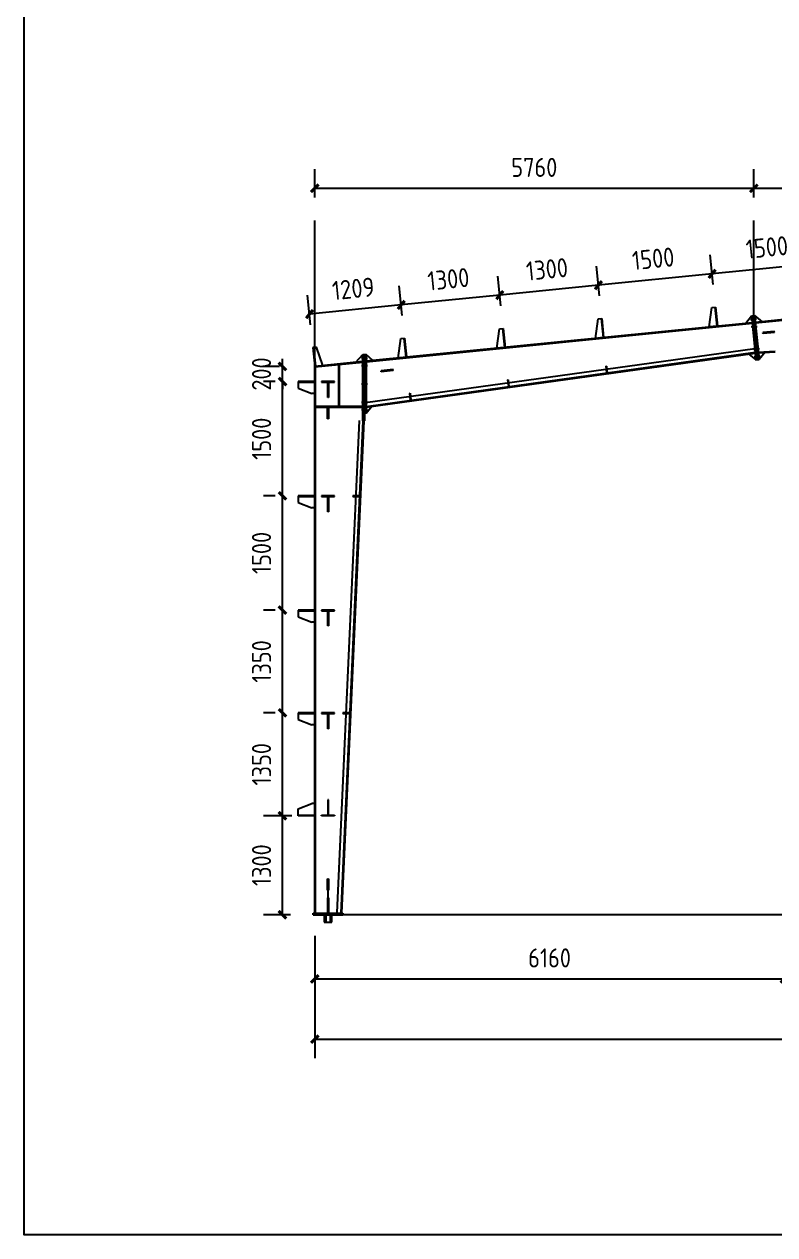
# Model space of a CAD drawing. Extents: x 810015 to 1451442, y -271755 to 145013.
# Drawn here: x 1255632 to 1265479, y -17928 to -2031 of the extents above; entities that cross this region are included whole.
import ezdxf

# ---------------------------------------------------------------- set-up
doc = ezdxf.new("R2010")
doc.units = 0
doc.header["$LTSCALE"] = 1000
doc.header["$MEASUREMENT"] = 0
doc.linetypes.add('DOTE', pattern=[2.42, 2, -0.2, 0.02, -0.2])
doc.layers.add('DOTE', color=1, linetype='Continuous')
doc.styles.get("Standard").update_dxf_attribs({"font": 'gbenor.shx', "bigfont": 'gbcbig.shx'})
doc.dimstyles.get("Standard").update_dxf_attribs({"dimscale": 100, "dimtxt": 2.5, "dimasz": 1, "dimexe": 2.5, "dimexo": 3, "dimgap": 1.5, "dimtad": 1, "dimdec": 0, "dimzin": 0, "dimdsep": 46, "dimtxsty": 'Standard', "dimblk": 'ARCHTICK', "dimcen": 0.09, "dimadec": 0, "dimazin": 0, "dimtfac": 1, "dimtdec": 0, "dimtix": 1, "dimtmove": 2, "dimatfit": 3, "dimfxl": 1, "dimtolj": 1, "dimtzin": 0, "dimarcsym": 0})

# ---------------------------------------------------------------- blocks, each defined once
blk = doc.blocks.new('_ArchTick')
at = {"color": 0, "linetype": 'ByBlock', "const_width": 0.4}
blk.add_lwpolyline([(-0.5, -0.5), (0.5, 0.5)], dxfattribs=at)
blk = doc.blocks.new('*D431')
at = {"color": 0, "lineweight": -2}
for p, q in [((1259444, -4308), (1259444, -3936)), ((1265204, -4308), (1265204, -3936)), ((1259444, -4186), (1265204, -4186))]:
    blk.add_line(p, q, dxfattribs=at)
at = {"layer": 'Defpoints', "color": 0}
for p in [(1265204, -4186), (1259444, -4608), (1265204, -4608)]:
    blk.add_point(p, dxfattribs=at)
at = {"color": 0, "lineweight": -2, "xscale": 100, "yscale": 100, "zscale": 100, "rotation": 180}
blk.add_blockref('_ArchTick', (1259444, -4186), dxfattribs=at)
at = {"color": 0, "lineweight": -2, "xscale": 100, "yscale": 100, "zscale": 100}
blk.add_blockref('_ArchTick', (1265204, -4186), dxfattribs=at)
at = {"color": 0, "insert": (1262324, -3911), "char_height": 250, "attachment_point": 5}
blk.add_mtext('\\A1;5760', dxfattribs=at)
blk = doc.blocks.new('*D4')
at = {"color": 0, "lineweight": -2}
for p, q in [((1265204, -4308), (1265204, -3936)), ((1269204, -4308), (1269204, -3936)), ((1265204, -4186), (1269204, -4186))]:
    blk.add_line(p, q, dxfattribs=at)
at = {"layer": 'Defpoints', "color": 0}
for p in [(1269204, -4186), (1265204, -4608), (1269204, -4608)]:
    blk.add_point(p, dxfattribs=at)
at = {"color": 0, "lineweight": -2, "xscale": 100, "yscale": 100, "zscale": 100, "rotation": 180}
blk.add_blockref('_ArchTick', (1265204, -4186), dxfattribs=at)
at = {"color": 0, "lineweight": -2, "xscale": 100, "yscale": 100, "zscale": 100}
blk.add_blockref('_ArchTick', (1269204, -4186), dxfattribs=at)
at = {"color": 0, "insert": (1267204, -3911), "char_height": 250, "attachment_point": 5}
blk.add_mtext('\\A1;4000', dxfattribs=at)
blk = doc.blocks.new('*D449')
at = {"color": 0, "lineweight": -2}
for p, q in [((1259144, -12424), (1258770, -12424)), ((1259020, -13724), (1259020, -12424)), ((1259124, -13724), (1258770, -13724))]:
    blk.add_line(p, q, dxfattribs=at)
at = {"layer": 'Defpoints', "color": 0}
for p in [(1259020, -12424), (1259444, -12424), (1259424, -13724)]:
    blk.add_point(p, dxfattribs=at)
at = {"color": 0, "lineweight": -2, "xscale": 100, "yscale": 100, "zscale": 100}
for p, rotation in [((1259020, -12424), 90), ((1259020, -13724), 270)]:
    blk.add_blockref('_ArchTick', p, dxfattribs=dict(at, rotation=rotation))
at = {"color": 0, "insert": (1258745, -13074), "char_height": 250, "attachment_point": 5, "rotation": 90}
blk.add_mtext('\\A1;1300', dxfattribs=at)
blk = doc.blocks.new('*D450')
at = {"color": 0, "lineweight": -2}
for p, q in [((1258924, -11074), (1258770, -11074)), ((1259020, -12424), (1259020, -11074)), ((1259144, -12424), (1258770, -12424))]:
    blk.add_line(p, q, dxfattribs=at)
at = {"layer": 'Defpoints', "color": 0}
for p in [(1259020, -11074), (1259224, -11074), (1259444, -12424)]:
    blk.add_point(p, dxfattribs=at)
at = {"color": 0, "lineweight": -2, "xscale": 100, "yscale": 100, "zscale": 100}
for p, rotation in [((1259020, -11074), 90), ((1259020, -12424), 270)]:
    blk.add_blockref('_ArchTick', p, dxfattribs=dict(at, rotation=rotation))
at = {"color": 0, "insert": (1258745, -11749), "char_height": 250, "attachment_point": 5, "rotation": 90}
blk.add_mtext('\\A1;1350', dxfattribs=at)
blk = doc.blocks.new('*D451')
at = {"color": 0, "lineweight": -2}
for p, q in [((1258924, -9724), (1258770, -9724)), ((1259020, -11074), (1259020, -9724)), ((1258924, -11074), (1258770, -11074))]:
    blk.add_line(p, q, dxfattribs=at)
at = {"layer": 'Defpoints', "color": 0}
for p in [(1259020, -9724), (1259224, -9724), (1259224, -11074)]:
    blk.add_point(p, dxfattribs=at)
at = {"color": 0, "lineweight": -2, "xscale": 100, "yscale": 100, "zscale": 100}
for p, rotation in [((1259020, -9724), 90), ((1259020, -11074), 270)]:
    blk.add_blockref('_ArchTick', p, dxfattribs=dict(at, rotation=rotation))
at = {"color": 0, "insert": (1258745, -10399), "char_height": 250, "attachment_point": 5, "rotation": 90}
blk.add_mtext('\\A1;1350', dxfattribs=at)
blk = doc.blocks.new('*D452')
at = {"color": 0, "lineweight": -2}
for p, q in [((1258924, -8224), (1258770, -8224)), ((1259020, -9724), (1259020, -8224)), ((1258924, -9724), (1258770, -9724))]:
    blk.add_line(p, q, dxfattribs=at)
at = {"layer": 'Defpoints', "color": 0}
for p in [(1259020, -8224), (1259224, -8224), (1259224, -9724)]:
    blk.add_point(p, dxfattribs=at)
at = {"color": 0, "lineweight": -2, "xscale": 100, "yscale": 100, "zscale": 100}
for p, rotation in [((1259020, -8224), 90), ((1259020, -9724), 270)]:
    blk.add_blockref('_ArchTick', p, dxfattribs=dict(at, rotation=rotation))
at = {"color": 0, "insert": (1258745, -8974), "char_height": 250, "attachment_point": 5, "rotation": 90}
blk.add_mtext('\\A1;1500', dxfattribs=at)
blk = doc.blocks.new('*D453')
at = {"color": 0, "lineweight": -2}
for p, q in [((1258924, -6724), (1258770, -6724)), ((1259020, -8224), (1259020, -6724)), ((1258924, -8224), (1258770, -8224))]:
    blk.add_line(p, q, dxfattribs=at)
at = {"layer": 'Defpoints', "color": 0}
for p in [(1259020, -6724), (1259224, -6724), (1259224, -8224)]:
    blk.add_point(p, dxfattribs=at)
at = {"color": 0, "lineweight": -2, "xscale": 100, "yscale": 100, "zscale": 100}
for p, rotation in [((1259020, -6724), 90), ((1259020, -8224), 270)]:
    blk.add_blockref('_ArchTick', p, dxfattribs=dict(at, rotation=rotation))
at = {"color": 0, "insert": (1258745, -7474), "char_height": 250, "attachment_point": 5, "rotation": 90}
blk.add_mtext('\\A1;1500', dxfattribs=at)
blk = doc.blocks.new('*D454')
at = {"color": 0, "lineweight": -2}
for p, q in [((1259020, -6524), (1259020, -6424)), ((1258980, -6524), (1258770, -6524)), ((1259020, -6724), (1259020, -6524)), ((1258924, -6724), (1258770, -6724)), ((1259020, -6724), (1259020, -6824))]:
    blk.add_line(p, q, dxfattribs=at)
at = {"layer": 'Defpoints', "color": 0}
for p in [(1259020, -6524), (1259280, -6524), (1259224, -6724)]:
    blk.add_point(p, dxfattribs=at)
at = {"color": 0, "lineweight": -2, "xscale": 100, "yscale": 100, "zscale": 100}
for p, rotation in [((1259020, -6524), 270), ((1259020, -6724), 90)]:
    blk.add_blockref('_ArchTick', p, dxfattribs=dict(at, rotation=rotation))
at = {"color": 0, "insert": (1258745, -6624), "char_height": 250, "attachment_point": 5, "rotation": 90}
blk.add_mtext('\\A1;200', dxfattribs=at)
blk = doc.blocks.new('*D459')
at = {"color": 0, "lineweight": -2}
for p, q in [((1266164, -5300), (1266125, -4911)), ((1264671, -5449), (1264632, -5060)), ((1266150, -5160), (1264657, -5309))]:
    blk.add_line(p, q, dxfattribs=at)
at = {"layer": 'Defpoints', "color": 0}
for p in [(1264657, -5309), (1266194, -5598), (1264701, -5747)]:
    blk.add_point(p, dxfattribs=at)
at = {"color": 0, "lineweight": -2, "xscale": 100, "yscale": 100, "zscale": 100}
for p, rotation in [((1266150, -5160), 5.710593137257387), ((1264657, -5309), 185.7105931372574)]:
    blk.add_blockref('_ArchTick', p, dxfattribs=dict(at, rotation=rotation))
at = {"color": 0, "insert": (1265376, -4961), "char_height": 250, "attachment_point": 5, "rotation": 5.7106}
blk.add_mtext('\\A1;1500', dxfattribs=at)
blk = doc.blocks.new('*D460')
at = {"color": 0, "lineweight": -2}
for p, q in [((1264671, -5449), (1264632, -5060)), ((1263179, -5598), (1263140, -5210)), ((1264657, -5309), (1263165, -5458))]:
    blk.add_line(p, q, dxfattribs=at)
at = {"layer": 'Defpoints', "color": 0}
for p in [(1263165, -5458), (1264701, -5747), (1263209, -5897)]:
    blk.add_point(p, dxfattribs=at)
at = {"color": 0, "lineweight": -2, "xscale": 100, "yscale": 100, "zscale": 100}
for p, rotation in [((1264657, -5309), 5.710593137257387), ((1263165, -5458), 185.7105931372574)]:
    blk.add_blockref('_ArchTick', p, dxfattribs=dict(at, rotation=rotation))
at = {"color": 0, "insert": (1263884, -5110), "char_height": 250, "attachment_point": 5, "rotation": 5.7106}
blk.add_mtext('\\A1;1500', dxfattribs=at)
blk = doc.blocks.new('*D433')
at = {"color": 0, "lineweight": -2}
for p, q in [((1263179, -5598), (1263140, -5210)), ((1261885, -5727), (1261846, -5339)), ((1263165, -5458), (1261871, -5588))]:
    blk.add_line(p, q, dxfattribs=at)
at = {"layer": 'Defpoints', "color": 0}
for p in [(1261871, -5588), (1261915, -6026), (1263209, -5897)]:
    blk.add_point(p, dxfattribs=at)
at = {"color": 0, "lineweight": -2, "xscale": 100, "yscale": 100, "zscale": 100}
for p, rotation in [((1263165, -5458), 5.710593137257387), ((1261871, -5588), 185.7105931372574)]:
    blk.add_blockref('_ArchTick', p, dxfattribs=dict(at, rotation=rotation))
at = {"color": 0, "insert": (1262491, -5249), "char_height": 250, "attachment_point": 5, "rotation": 5.7106}
blk.add_mtext('\\A1;1300', dxfattribs=at)
blk = doc.blocks.new('*D434')
at = {"color": 0, "lineweight": -2}
for p, q in [((1261885, -5727), (1261846, -5339)), ((1260592, -5857), (1260553, -5468)), ((1261871, -5588), (1260578, -5717))]:
    blk.add_line(p, q, dxfattribs=at)
at = {"layer": 'Defpoints', "color": 0}
for p in [(1260578, -5717), (1261915, -6026), (1260622, -6155)]:
    blk.add_point(p, dxfattribs=at)
at = {"color": 0, "lineweight": -2, "xscale": 100, "yscale": 100, "zscale": 100}
for p, rotation in [((1261871, -5588), 5.710593137257387), ((1260578, -5717), 185.7105931372574)]:
    blk.add_blockref('_ArchTick', p, dxfattribs=dict(at, rotation=rotation))
at = {"color": 0, "insert": (1261197, -5379), "char_height": 250, "attachment_point": 5, "rotation": 5.7106}
blk.add_mtext('\\A1;1300', dxfattribs=at)
blk = doc.blocks.new('*D435')
at = {"color": 0, "lineweight": -2}
for p, q in [((1260592, -5857), (1260553, -5468)), ((1259389, -5977), (1259350, -5589)), ((1260578, -5717), (1259375, -5837))]:
    blk.add_line(p, q, dxfattribs=at)
at = {"layer": 'Defpoints', "color": 0}
for p in [(1259375, -5837), (1260622, -6155), (1259419, -6276)]:
    blk.add_point(p, dxfattribs=at)
at = {"color": 0, "lineweight": -2, "xscale": 100, "yscale": 100, "zscale": 100}
for p, rotation in [((1260578, -5717), 5.710593137257387), ((1259375, -5837), 185.7105931372574)]:
    blk.add_blockref('_ArchTick', p, dxfattribs=dict(at, rotation=rotation))
at = {"color": 0, "insert": (1259949, -5504), "char_height": 250, "attachment_point": 5, "rotation": 5.7106}
blk.add_mtext('\\A1;1209', dxfattribs=at)
blk = doc.blocks.new('*D442')
at = {"color": 0, "lineweight": -2}
for p, q in [((1259444, -14004), (1259444, -15609)), ((1278964, -14004), (1278964, -15609)), ((1259444, -15359), (1278964, -15359))]:
    blk.add_line(p, q, dxfattribs=at)
at = {"layer": 'Defpoints', "color": 0}
for p in [(1259444, -13704), (1278964, -13704), (1278964, -15359)]:
    blk.add_point(p, dxfattribs=at)
at = {"color": 0, "lineweight": -2, "xscale": 100, "yscale": 100, "zscale": 100, "rotation": 180}
blk.add_blockref('_ArchTick', (1259444, -15359), dxfattribs=at)
at = {"color": 0, "lineweight": -2, "xscale": 100, "yscale": 100, "zscale": 100}
blk.add_blockref('_ArchTick', (1278964, -15359), dxfattribs=at)
at = {"color": 0, "insert": (1269204, -15084), "char_height": 250, "attachment_point": 5}
blk.add_mtext('\\A1;19520', dxfattribs=at)
blk = doc.blocks.new('*D444')
at = {"color": 0, "lineweight": -2}
for p, q in [((1259444, -14004), (1259444, -14817)), ((1265604, -14004), (1265604, -14817)), ((1259444, -14567), (1265604, -14567))]:
    blk.add_line(p, q, dxfattribs=at)
at = {"layer": 'Defpoints', "color": 0}
for p in [(1259444, -13704), (1265604, -13704), (1265604, -14567)]:
    blk.add_point(p, dxfattribs=at)
at = {"color": 0, "lineweight": -2, "xscale": 100, "yscale": 100, "zscale": 100, "rotation": 180}
blk.add_blockref('_ArchTick', (1259444, -14567), dxfattribs=at)
at = {"color": 0, "lineweight": -2, "xscale": 100, "yscale": 100, "zscale": 100}
blk.add_blockref('_ArchTick', (1265604, -14567), dxfattribs=at)
at = {"color": 0, "insert": (1262524, -14292), "char_height": 250, "attachment_point": 5}
blk.add_mtext('\\A1;6160', dxfattribs=at)

msp = doc.modelspace()

# ---------------------------------------------------------------- linework, layer by layer
for p, q in [((1269203.7, -5548.1), (1265223.5, -5946.2)), ((1269204.7, -5558.1), (1265224.5, -5956.1)), ((1265183.7, -5950.1), (1260115.8, -6456.9)), ((1265184.7, -5960.1), (1260115.8, -6467)), ((1264720.7, -5942.4), (1264726, -5995.9)), ((1265203.7, -5948.1), (1265203.6, -5948.2)), ((1263228.1, -6091.7), (1263233.5, -6145.2)), ((1260108.9, -6999.4), (1265215.7, -6289.4)), ((1260115.8, -7049), (1265222.6, -6339)), ((1260115.8, -7059.1), (1265223.5, -6348.9)), ((1260641, -6350.4), (1260646.4, -6403.9)), ((1261934.6, -6221), (1261939.9, -6274.5)), ((1265262.6, -6337), (1265483.4, -6323.1)), ((1265263.3, -6344.9), (1265483.9, -6331.1)), ((1259438.4, -6470.7), (1259443.7, -6524.1)), ((1260075.8, -6471), (1260058.2, -6472.7)), ((1259443.7, -13704.1), (1259443.7, -6524.1)), ((1259453.7, -13704.1), (1259453.7, -6533.2)), ((1260025.9, -7235), (1259734.7, -13701.9)), ((1260075.8, -7237.2), (1259784.6, -13704.1)), ((1260085.8, -7237.2), (1259794.6, -13704.1)), ((1278983.7, -13724.1), (1259423.7, -13724.1))]:
    msp.add_line(p, q)
at = {"color": 2}
for p, q in [((1264618.6, -6006.7), (1264653.4, -5752.2)), ((1264653.4, -5752.2), (1264701.2, -5747.4)), ((1264693.2, -5748.2), (1264718.1, -5996.7)), ((1264701.2, -5747.4), (1264726, -5995.9)), ((1264701.2, -5747.4), (1264726, -5995.9)), ((1265094.1, -5959.1), (1265174.7, -5860.6)), ((1265174.7, -5860.6), (1265214.5, -5856.6)), ((1265174.7, -5860.6), (1265232.4, -6437.7)), ((1265194.6, -5858.6), (1265252.3, -6435.7)), ((1265214.5, -5856.6), (1265272.2, -6433.7)), ((1265214.5, -5856.6), (1265313, -5937.2)), ((1261832.5, -6285.3), (1261867.3, -6030.8)), ((1261867.3, -6030.8), (1261915.1, -6026)), ((1261907.1, -6026.8), (1261932, -6275.3)), ((1261915.1, -6026), (1261939.9, -6274.5)), ((1261915.1, -6026), (1261939.9, -6274.5)), ((1263126, -6155.9), (1263160.9, -5901.4)), ((1263160.9, -5901.4), (1263208.6, -5896.7)), ((1263200.7, -5897.4), (1263225.5, -6146)), ((1263208.6, -5896.7), (1263233.5, -6145.2)), ((1263208.6, -5896.7), (1263233.5, -6145.2)), ((1264718.1, -5996.7), (1264618.6, -6006.7)), ((1265159.3, -5907.4), (1265238.9, -5899.4)), ((1265169.2, -6006.9), (1265248.8, -5998.9)), ((1265178.1, -5894.4), (1265217.9, -5890.4)), ((1265180.3, -5916.3), (1265220.1, -5912.3)), ((1265183.7, -5950.1), (1265223.5, -5946.2)), ((1265188, -5993.9), (1265227.9, -5989.9)), ((1265190.2, -6015.8), (1265230, -6011.8)), ((1265203.6, -5948.2), (1265203.7, -5948.1)), ((1260538.9, -6414.6), (1260573.8, -6160.1)), ((1260573.8, -6160.1), (1260621.5, -6155.4)), ((1260613.6, -6156.2), (1260638.4, -6404.7)), ((1260621.5, -6155.4), (1260646.4, -6403.9)), ((1260621.5, -6155.4), (1260646.4, -6403.9)), ((1263225.5, -6146), (1263126, -6155.9)), ((1265473.4, -6065.9), (1265323.5, -6080.9)), ((1265324.7, -6092.8), (1265323.5, -6080.9)), ((1265473.4, -6071.9), (1265324.1, -6086.8)), ((1265474, -6077.9), (1265324.7, -6092.8)), ((1265404.3, -6084.9), (1265403.1, -6072.9)), ((1265404.3, -6084.9), (1265403.1, -6072.9)), ((1265474, -6077.9), (1265472.8, -6066)), ((1259466.6, -6270.9), (1259418.9, -6275.6)), ((1259418.9, -6275.6), (1259443.7, -6524.1)), ((1259426.8, -6274.8), (1259451.7, -6523.3)), ((1259551.2, -6513.4), (1259466.6, -6270.9)), ((1261932, -6275.3), (1261832.5, -6285.3)), ((1265198.2, -6296.4), (1265277.8, -6288.5)), ((1265217, -6283.5), (1265256.8, -6279.5)), ((1265219.2, -6305.4), (1265259, -6301.4)), ((1265223.6, -6349.2), (1265263.4, -6345.2)), ((1265352.4, -6339.3), (1265272.2, -6433.7)), ((1260075.8, -6460.9), (1259443.7, -6524.1)), ((1260075.8, -6471), (1259443.7, -6534.2)), ((1259451.7, -6523.3), (1259551.2, -6513.4)), ((1259759.8, -7052.3), (1259759.8, -6502.6)), ((1259769.8, -7052.3), (1259769.8, -6501.6)), ((1259982.6, -6470.3), (1260075.8, -6367.2)), ((1260055.8, -6414.2), (1260135.8, -6414.2)), ((1260055.8, -6514.2), (1260135.8, -6514.2)), ((1260075.8, -7237.2), (1260075.8, -6367.2)), ((1260075.8, -6367.2), (1260115.8, -6367.2)), ((1260075.8, -6403.2), (1260115.8, -6403.2)), ((1260075.8, -6425.2), (1260115.8, -6425.2)), ((1260075.8, -6503.2), (1260115.8, -6503.2)), ((1260075.8, -6514.2), (1260115.8, -6514.2)), ((1260095.8, -6367.2), (1260095.8, -7237.2)), ((1260095.8, -7062.2), (1260095.8, -6459.2)), ((1260115.8, -6367.2), (1260115.8, -7137.2)), ((1260205.1, -6448), (1260115.8, -6367.2)), ((1260638.4, -6404.7), (1260538.9, -6414.6)), ((1265136.7, -6362.4), (1265232.4, -6437.7)), ((1265208.1, -6395.9), (1265287.8, -6388)), ((1265227, -6383), (1265266.8, -6379)), ((1265229.1, -6404.9), (1265268.9, -6400.9)), ((1265232.4, -6437.7), (1265272.2, -6433.7)), ((1260075.8, -6525.2), (1260115.8, -6525.2)), ((1260470.4, -6566.2), (1260315.2, -6581.7)), ((1260316.4, -6593.6), (1260315.2, -6581.7)), ((1260471.6, -6578.1), (1260316.4, -6593.6)), ((1260386.1, -6586.7), (1260384.9, -6574.7)), ((1260471.6, -6578.1), (1260470.4, -6566.2)), ((1263263, -6520.5), (1263270.9, -6519.4)), ((1263263, -6520.5), (1263272, -6610.2)), ((1263270.9, -6519.4), (1263279.9, -6609.1)), ((1263270.9, -6519.4), (1263279.9, -6609.1)), ((1263272, -6610.2), (1263279.9, -6609.1)), ((1259443.7, -6724.1), (1259223.7, -6724.1)), ((1259223.7, -6724.1), (1259223.7, -6732.1)), ((1259223.7, -6732.1), (1259443.7, -6732.1)), ((1259223.7, -6732.1), (1259223.7, -6812.1)), ((1259223.7, -6812.1), (1259403.7, -6882.1)), ((1259443.7, -6732.1), (1259443.7, -6882.1)), ((1259618.7, -6724.1), (1259533.7, -6724.1)), ((1259533.7, -6724.1), (1259533.7, -6732.1)), ((1259533.7, -6732.1), (1259703.7, -6732.1)), ((1259614.7, -6932.1), (1259614.7, -6732.1)), ((1259703.7, -6724.1), (1259618.7, -6724.1)), ((1259618.7, -6732.1), (1259622.7, -6732.1)), ((1259622.7, -6732.1), (1259622.7, -6932.1)), ((1259703.7, -6732.1), (1259703.7, -6724.1)), ((1260055.8, -6753.2), (1260135.8, -6753.2)), ((1260075.8, -6742.2), (1260115.8, -6742.2)), ((1260075.8, -6753.2), (1260115.8, -6753.2)), ((1260075.8, -6764.2), (1260115.8, -6764.2)), ((1261974.4, -6699.7), (1261982.4, -6698.6)), ((1261974.4, -6699.7), (1261983.4, -6789.3)), ((1261982.4, -6698.6), (1261991.3, -6788.2)), ((1261983.4, -6789.3), (1261991.3, -6788.2)), ((1259443.7, -6882.1), (1259403.7, -6882.1)), ((1260055.8, -6992.2), (1260135.8, -6992.2)), ((1260075.8, -6981.2), (1260115.8, -6981.2)), ((1260075.8, -6992.2), (1260115.8, -6992.2)), ((1260685.9, -6878.8), (1260693.8, -6877.7)), ((1260685.9, -6878.8), (1260694.8, -6968.5)), ((1260693.8, -6877.7), (1260702.7, -6967.4)), ((1260694.8, -6968.5), (1260702.7, -6967.4)), ((1260075.8, -7052.3), (1259453.7, -7052.3)), ((1260075.8, -7062.3), (1259453.7, -7062.3)), ((1260075.8, -7052.3), (1259951.6, -7052.3)), ((1260075.8, -7052.3), (1259975.8, -7052.3)), ((1260075.8, -7052.4), (1259975.8, -7052.4)), ((1260075.8, -7052.4), (1259975.8, -7052.4)), ((1260055.8, -7092.2), (1260135.8, -7092.2)), ((1260075.8, -7003.2), (1260115.8, -7003.2)), ((1260075.8, -7081.2), (1260115.8, -7081.2)), ((1260075.8, -7092.2), (1260115.8, -7092.2)), ((1260075.8, -7103.2), (1260115.8, -7103.2)), ((1260115.8, -7137.2), (1260095.8, -7137.2)), ((1260115.8, -7137.2), (1260193.2, -7048.3)), ((1260095.8, -7237.2), (1260075.8, -7237.2)), ((1259443.7, -8224.1), (1259223.7, -8224.1)), ((1259223.7, -8224.1), (1259223.7, -8232.1)), ((1259223.7, -8232.1), (1259443.7, -8232.1)), ((1259223.7, -8232.1), (1259223.7, -8312.1)), ((1259443.7, -8232.1), (1259443.7, -8382.1)), ((1259618.7, -8224.1), (1259533.7, -8224.1)), ((1259533.7, -8224.1), (1259533.7, -8232.1)), ((1259533.7, -8232.1), (1259703.7, -8232.1)), ((1259614.7, -8432.1), (1259614.7, -8232.1)), ((1259703.7, -8224.1), (1259618.7, -8224.1)), ((1259622.7, -8232.1), (1259622.7, -8432.1)), ((1259703.7, -8232.1), (1259703.7, -8224.1)), ((1260031.4, -8224.1), (1259941.4, -8224.1)), ((1259941.4, -8224.1), (1259941.4, -8232.1)), ((1259941.4, -8232.1), (1260031, -8232.1)), ((1259223.7, -8312.1), (1259403.7, -8382.1)), ((1259443.7, -8382.1), (1259403.7, -8382.1)), ((1259622.7, -8432.1), (1259614.7, -8432.1)), ((1259443.7, -9724.1), (1259223.7, -9724.1)), ((1259223.7, -9724.1), (1259223.7, -9732.1)), ((1259223.7, -9732.1), (1259443.7, -9732.1)), ((1259223.7, -9732.1), (1259223.7, -9812.1)), ((1259223.7, -9812.1), (1259403.7, -9882.1)), ((1259443.7, -9732.1), (1259443.7, -9882.1)), ((1259618.7, -9724.1), (1259533.7, -9724.1)), ((1259533.7, -9724.1), (1259533.7, -9732.1)), ((1259533.7, -9732.1), (1259703.7, -9732.1)), ((1259614.7, -9932.1), (1259614.7, -9732.1)), ((1259703.7, -9724.1), (1259618.7, -9724.1)), ((1259618.7, -9732.1), (1259622.7, -9732.1)), ((1259622.7, -9732.1), (1259622.7, -9932.1)), ((1259703.7, -9732.1), (1259703.7, -9724.1)), ((1259443.7, -9882.1), (1259403.7, -9882.1)), ((1259622.7, -9932.1), (1259614.7, -9932.1)), ((1259443.7, -11074.1), (1259223.7, -11074.1)), ((1259223.7, -11074.1), (1259223.7, -11082.1)), ((1259223.7, -11082.1), (1259443.7, -11082.1)), ((1259223.7, -11082.1), (1259223.7, -11162.1)), ((1259443.7, -11082.1), (1259443.7, -11232.1)), ((1259618.7, -11074.1), (1259533.7, -11074.1)), ((1259533.7, -11074.1), (1259533.7, -11082.1)), ((1259533.7, -11082.1), (1259703.7, -11082.1)), ((1259614.7, -11282.1), (1259614.7, -11082.1)), ((1259703.7, -11074.1), (1259618.7, -11074.1)), ((1259618.7, -11082.1), (1259622.7, -11082.1)), ((1259622.7, -11082.1), (1259622.7, -11282.1)), ((1259703.7, -11082.1), (1259703.7, -11074.1)), ((1259903, -11074.1), (1259813, -11074.1)), ((1259813, -11074.1), (1259813, -11082.1)), ((1259813, -11082.1), (1259902.7, -11082.1)), ((1259223.7, -11162.1), (1259403.7, -11232.1)), ((1259443.7, -11232.1), (1259403.7, -11232.1)), ((1259622.7, -11282.1), (1259614.7, -11282.1)), ((1259622.7, -12216.1), (1259614.7, -12216.1)), ((1259614.7, -12216.1), (1259614.7, -12416.1)), ((1259622.7, -12416.1), (1259622.7, -12216.1)), ((1259223.7, -12336.1), (1259403.7, -12266.1)), ((1259223.7, -12416.1), (1259223.7, -12336.1)), ((1259443.7, -12266.1), (1259403.7, -12266.1)), ((1259443.7, -12416.1), (1259443.7, -12266.1)), ((1259223.7, -12424.1), (1259223.7, -12416.1)), ((1259223.7, -12416.1), (1259443.7, -12416.1)), ((1259443.7, -12424.1), (1259223.7, -12424.1)), ((1259533.7, -12424.1), (1259533.7, -12416.1)), ((1259533.7, -12416.1), (1259703.7, -12416.1)), ((1259618.7, -12424.1), (1259533.7, -12424.1)), ((1259703.7, -12424.1), (1259618.7, -12424.1)), ((1259703.7, -12416.1), (1259703.7, -12424.1)), ((1259614.7, -13504.1), (1259622.7, -13504.1)), ((1259614.7, -13704.1), (1259614.7, -13504.1)), ((1259622.7, -13504.1), (1259622.7, -13704.1)), ((1259423.7, -13724.1), (1259423.7, -13704.1)), ((1259423.7, -13704.1), (1259813.7, -13704.1)), ((1259443.7, -13724.1), (1259423.7, -13724.1)), ((1259813.7, -13724.1), (1259423.7, -13724.1)), ((1259423.7, -13724.1), (1259813.7, -13724.1)), ((1259813.7, -13704.1), (1259813.7, -13724.1))]:
    msp.add_line(p, q, dxfattribs=at)
at = {"color": 1}
for p, q in [((1265203.6, -5948.2), (1265243.4, -6346.2)), ((1259764.8, -7052.3), (1259764.8, -6502.1)), ((1260471, -6572.2), (1260315.8, -6587.7)), ((1259618.7, -13724.1), (1259618.7, -13404.1)), ((1259423.7, -13724.1), (1259813.7, -13724.1)), ((1259568.7, -13724.1), (1259568.7, -13824.1)), ((1259568.7, -13824.1), (1259668.7, -13824.1)), ((1259588.7, -13724.1), (1259588.7, -13824.1)), ((1259648.7, -13824.1), (1259648.7, -13724.1)), ((1259668.7, -13824.1), (1259668.7, -13724.1))]:
    msp.add_line(p, q, dxfattribs=at)
at = {"color": 2, "linetype": 'DOTE'}
for p, q in [((1259622.7, -6932.1), (1259614.7, -6932.1)), ((1259618.7, -13404.1), (1259614.7, -13404.1)), ((1259622.7, -13404.1), (1259618.7, -13404.1))]:
    msp.add_line(p, q, dxfattribs=at)
at = {"color": 4, "linetype": 'DOTE'}
for p, q in [((1259618.7, -7052.3), (1259612.7, -7052.3)), ((1259612.7, -7212.3), (1259612.7, -7062.3)), ((1259612.7, -7062.3), (1259624.7, -7062.3)), ((1259624.7, -7052.3), (1259618.7, -7052.3)), ((1259618.7, -7062.3), (1259624.7, -7062.3)), ((1259624.7, -7062.3), (1259624.7, -7212.3)), ((1259624.7, -7212.3), (1259612.7, -7212.3)), ((1259612.7, -13404.1), (1259612.7, -13254.1)), ((1259612.7, -13254.1), (1259624.7, -13254.1)), ((1259624.7, -13254.1), (1259624.7, -13404.1)), ((1259618.7, -13404.1), (1259612.7, -13404.1)), ((1259624.7, -13404.1), (1259618.7, -13404.1))]:
    msp.add_line(p, q, dxfattribs=at)
msp.add_lwpolyline([(1255631.9, -1706.4), (1283356, -1706.4), (1283356, -17927.7), (1255631.9, -17927.7)], close=True)
at = {"layer": 'DOTE'}
msp.add_line((1259443.7, -13704.1), (1259443.7, -4607.9), dxfattribs=at)
at = {"layer": 'DOTE', "color": 0}
msp.add_line((1265203.7, -5857.7), (1265203.7, -4607.9), dxfattribs=at)

# ---------------------------------------------------------------- dimensions: what is measured, and where the dimension line sits
at = {"color": 3}
for base, p1, p2, picture, middle in [((1265203.7, -4185.8), (1259443.7, -4607.9), (1265203.7, -4607.9), '*D431', (1262323.7, -3910.8)), ((1269203.7, -4185.8), (1265203.7, -4607.9), (1269203.7, -4607.9), '*D4', (1267203.7, -3910.8)), ((1278963.7, -15359), (1259443.7, -13704.1), (1278963.7, -13704.1), '*D442', (1269203.7, -15084)), ((1265603.7, -14566.8), (1259443.7, -13704.1), (1265603.7, -13704.1), '*D444', (1262523.7, -14291.8))]:
    dim = msp.add_linear_dim(base=base, p1=p1, p2=p2, dimstyle='Standard', dxfattribs=at)
    dim.commit()
    dim.dimension.update_dxf_attribs({"geometry": picture, "text_midpoint": middle})
for base, p1, p2, angle, picture, middle in [((1264657.4, -5309.2), (1266193.8, -5598.1), (1264701.2, -5747.4), 5.71059, '*D459', (1265376.3, -4960.9)), ((1263164.8, -5458.4), (1264701.2, -5747.4), (1263208.6, -5896.7), 5.71059, '*D460', (1263883.7, -5110.1)), ((1261871.3, -5587.8), (1263208.6, -5896.7), (1261915.1, -6026), 5.71059, '*D433', (1262490.7, -5249.5)), ((1260577.7, -5717.1), (1261915.1, -6026), (1260621.5, -6155.4), 5.71059, '*D434', (1261197.1, -5378.8)), ((1259375, -5837.4), (1260621.5, -6155.4), (1259418.9, -6275.6), 5.71059, '*D435', (1259949, -5503.6)), ((1259019.5, -6524.1), (1259223.7, -6724.1), (1259279.5, -6524.1), 90, '*D454', (1258744.5, -6624.1)), ((1259019.5, -6724.1), (1259223.7, -8224.1), (1259223.7, -6724.1), 90, '*D453', (1258744.5, -7474.1)), ((1259019.5, -8224.1), (1259223.7, -9724.1), (1259223.7, -8224.1), 90, '*D452', (1258744.5, -8974.1)), ((1259019.5, -9724.1), (1259223.7, -11074.1), (1259223.7, -9724.1), 90, '*D451', (1258744.5, -10399.1)), ((1259019.5, -11074.1), (1259443.7, -12424.1), (1259223.7, -11074.1), 90, '*D450', (1258744.5, -11749.1)), ((1259019.5, -12424.1), (1259423.7, -13724.1), (1259443.7, -12424.1), 90, '*D449', (1258744.5, -13074.1))]:
    dim = msp.add_linear_dim(base=base, p1=p1, p2=p2, angle=angle, dimstyle='Standard', dxfattribs=at)
    dim.commit()
    dim.dimension.update_dxf_attribs({"geometry": picture, "text_midpoint": middle})

doc.saveas('drawing.dxf')
